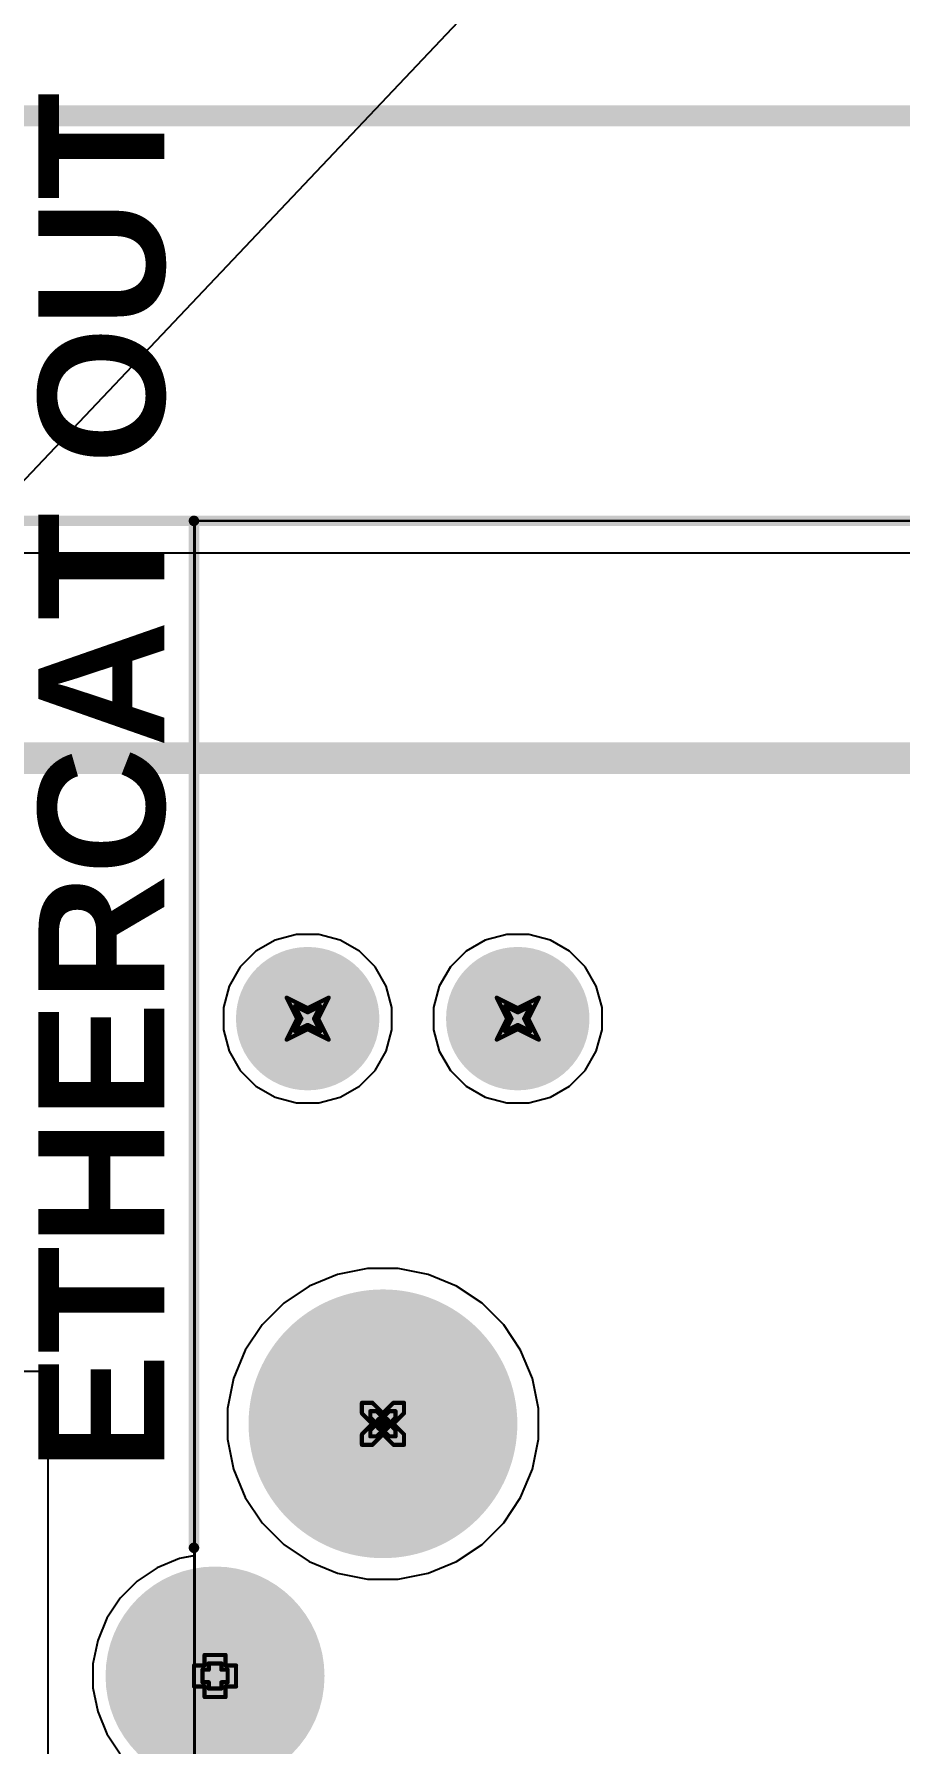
# Model space of a CAD drawing. Header units: inches. Extents: x 0 to 5032, y 0 to 5323.
# Drawn here: x 120.84 to 131.3, y 115.21 to 135.89 of the extents above; entities that cross this region are included whole.
import ezdxf

# ---------------------------------------------------------------- set-up
doc = ezdxf.new("R2010")
doc.units = ezdxf.units.IN
for name, color, linetype in [('Board Outline', 216, 'Continuous'), ('Bottom Layer', 5, 'Continuous'), ('Bottom Solder', 6, 'Continuous'), ('Drill Drawing', 1, 'Continuous'), ('Layer 1', 16, 'Continuous'), ('Layer 2', 76, 'Continuous'), ('Multi-Layer', 9, 'Continuous'), ('Pad Holes', 156, 'Continuous'), ('Top Layer', 1, 'Continuous'), ('Top Overlay', 2, 'Continuous'), ('Top Solder', 216, 'Continuous')]:
    doc.layers.add(name, color=color, linetype=linetype)
doc.styles.add('Arial_Bold', font='', dxfattribs={"height": 0.2})
doc.styles.get('Arial_Bold').set_extended_font_data('Arial', bold=True)

# ---------------------------------------------------------------- blocks, each defined once
blk = doc.blocks.new('HR911105A_224')
at = {"layer": 'Bottom Layer'}
h = blk.add_hatch(color=5, dxfattribs=at)
edge = h.paths.add_edge_path()
edge.add_arc((-6.625, 6.895), 0.765, 0, 360)
h = blk.add_hatch(color=5, dxfattribs=at)
edge = h.paths.add_edge_path()
edge.add_arc((-4.085, 6.895), 0.765, 0, 360)
h = blk.add_hatch(color=5, dxfattribs=at)
edge = h.paths.add_edge_path()
edge.add_arc((-7.745, -1.055), 1.222, 0, 360)
at = {"layer": 'Bottom Solder'}
h = blk.add_hatch(color=6, dxfattribs=at)
edge = h.paths.add_edge_path()
edge.add_arc((-6.625, 6.895), 0.867, 0, 360)
h = blk.add_hatch(color=6, dxfattribs=at)
edge = h.paths.add_edge_path()
edge.add_arc((-4.085, 6.895), 0.867, 0, 360)
h = blk.add_hatch(color=6, dxfattribs=at)
edge = h.paths.add_edge_path()
edge.add_arc((-5.715, 1.995), 0.102, 0, 360)
h = blk.add_hatch(color=6, dxfattribs=at)
edge = h.paths.add_edge_path()
edge.add_arc((-7.745, -1.055), 1.324, 0, 360)
at = {"layer": 'Layer 1'}
h = blk.add_hatch(color=16, dxfattribs=at)
edge = h.paths.add_edge_path()
edge.add_arc((-6.625, 6.895), 0.765, 0, 360)
h = blk.add_hatch(color=16, dxfattribs=at)
edge = h.paths.add_edge_path()
edge.add_arc((-4.085, 6.895), 0.765, 0, 360)
h = blk.add_hatch(color=16, dxfattribs=at)
edge = h.paths.add_edge_path()
edge.add_arc((-7.745, -1.055), 1.222, 0, 360)
at = {"layer": 'Layer 2'}
h = blk.add_hatch(color=76, dxfattribs=at)
edge = h.paths.add_edge_path()
edge.add_arc((-6.625, 6.895), 0.765, 0, 360)
h = blk.add_hatch(color=76, dxfattribs=at)
edge = h.paths.add_edge_path()
edge.add_arc((-4.085, 6.895), 0.765, 0, 360)
h = blk.add_hatch(color=76, dxfattribs=at)
edge = h.paths.add_edge_path()
edge.add_arc((-7.745, -1.055), 1.222, 0, 360)
at = {"layer": 'Multi-Layer'}
h = blk.add_hatch(color=9, dxfattribs=at)
edge = h.paths.add_edge_path()
edge.add_arc((-6.625, 6.895), 0.765, 0, 360)
h = blk.add_hatch(color=9, dxfattribs=at)
edge = h.paths.add_edge_path()
edge.add_arc((-4.085, 6.895), 0.765, 0, 360)
h = blk.add_hatch(color=9, dxfattribs=at)
edge = h.paths.add_edge_path()
edge.add_arc((-7.745, -1.055), 1.222, 0, 360)
at = {"layer": 'Pad Holes'}
h = blk.add_hatch(color=7, dxfattribs=at)
edge = h.paths.add_edge_path()
edge.add_arc((-6.625, 6.895), 0.51, 0, 360)
h = blk.add_hatch(color=7, dxfattribs=at)
edge = h.paths.add_edge_path()
edge.add_arc((-4.085, 6.895), 0.51, 0, 360)
h = blk.add_hatch(color=7, dxfattribs=at)
edge = h.paths.add_edge_path()
edge.add_arc((-5.715, 1.995), 1.625, 0, 360)
h = blk.add_hatch(color=7, dxfattribs=at)
edge = h.paths.add_edge_path()
edge.add_arc((-7.745, -1.055), 0.815, 0, 360)
at = {"layer": 'Top Layer'}
h = blk.add_hatch(color=1, dxfattribs=at)
edge = h.paths.add_edge_path()
edge.add_arc((-6.625, 6.895), 0.765, 0, 360)
h = blk.add_hatch(color=1, dxfattribs=at)
edge = h.paths.add_edge_path()
edge.add_arc((-4.085, 6.895), 0.765, 0, 360)
h = blk.add_hatch(color=1, dxfattribs=at)
edge = h.paths.add_edge_path()
edge.add_arc((-7.745, -1.055), 1.222, 0, 360)
at = {"layer": 'Top Solder'}
h = blk.add_hatch(color=216, dxfattribs=at)
edge = h.paths.add_edge_path()
edge.add_arc((-6.625, 6.895), 0.867, 0, 360)
h = blk.add_hatch(color=216, dxfattribs=at)
edge = h.paths.add_edge_path()
edge.add_arc((-4.085, 6.895), 0.867, 0, 360)
h = blk.add_hatch(color=216, dxfattribs=at)
edge = h.paths.add_edge_path()
edge.add_arc((-5.715, 1.995), 0.102, 0, 360)
h = blk.add_hatch(color=216, dxfattribs=at)
edge = h.paths.add_edge_path()
edge.add_arc((-7.745, -1.055), 1.324, 0, 360)
at = {"layer": 'Top Overlay'}
for points in [[(-8, 0.495, 0.127, 0.127, 0), (-8, 12.915, 0.127, 0.127, 0)], [(-8, 12.915, 0.127, 0.127, 0), (8, 12.915, 0.127, 0.127, 0)]]:
    blk.add_lwpolyline(points, format="xyseb", dxfattribs=at)
for points in [[(-8.032, 12.915, 0.0635, 0.0635, 1), (-7.968, 12.915, 0.0635, 0.0635, 1)], [(-8.032, 12.915, 0.0635, 0.0635, 1), (-7.968, 12.915, 0.0635, 0.0635, 1)], [(-8.032, 0.495, 0.0635, 0.0635, 1), (-7.968, 0.495, 0.0635, 0.0635, 1)]]:
    blk.add_lwpolyline(points, format="xyseb", close=True, dxfattribs=at)

msp = doc.modelspace()

# ---------------------------------------------------------------- linework, layer by layer
at = {"layer": 'Board Outline'}
for points in [[(107.618, 134.899, 0.254, 0.254, 0), (200, 134.899, 0.254, 0.254, 0)], [(0, 130, 0.127, 0.127, 0), (200, 130, 0.127, 0.127, 0)]]:
    msp.add_lwpolyline(points, format="xyseb", dxfattribs=at)
at = {"layer": 'Bottom Layer'}
for p, q in [((122.775, 130.002), (122.778, 130.002)), ((162.213, 130.002), (122.775, 130.002)), ((122.778, 130.002), (122.778, 108.613)), ((4.474, 129.612), (122.778, 129.612)), ((122.778, 129.612), (122.778, 117.487)), ((122.592, 117.45), (122.323, 117.338)), ((122.778, 117.487), (122.592, 117.45)), ((122.323, 117.338), (122.081, 117.177)), ((122.081, 117.177), (121.875, 116.971)), ((121.875, 116.971), (121.714, 116.729)), ((121.714, 116.729), (121.603, 116.461)), ((121.603, 116.461), (121.546, 116.175)), ((121.546, 116.175), (121.546, 115.885)), ((121.546, 115.885), (121.603, 115.599)), ((121.603, 115.599), (121.714, 115.331)), ((121.714, 115.331), (121.875, 115.089))]:
    msp.add_line(p, q, dxfattribs=at)
at = {"layer": 'Drill Drawing'}
for points in [[(123.888, 124.234, 0.0508, 0.0508, 0), (124.142, 124.107, 0.0508, 0.0508, 0)], [(123.888, 124.234, 0.0508, 0.0508, 0), (124.015, 123.98, 0.0508, 0.0508, 0)], [(123.99, 124.132, 0.0508, 0.0508, 0), (124.142, 124.056, 0.0508, 0.0508, 0)], [(123.99, 124.132, 0.0508, 0.0508, 0), (124.066, 123.98, 0.0508, 0.0508, 0)], [(124.142, 124.107, 0.0508, 0.0508, 0), (124.396, 124.234, 0.0508, 0.0508, 0)], [(124.142, 124.056, 0.0508, 0.0508, 0), (124.295, 124.132, 0.0508, 0.0508, 0)], [(124.219, 123.98, 0.0508, 0.0508, 0), (124.295, 124.132, 0.0508, 0.0508, 0)], [(124.269, 123.98, 0.0508, 0.0508, 0), (124.396, 124.234, 0.0508, 0.0508, 0)], [(126.428, 124.234, 0.0508, 0.0508, 0), (126.682, 124.107, 0.0508, 0.0508, 0)], [(126.428, 124.234, 0.0508, 0.0508, 0), (126.555, 123.98, 0.0508, 0.0508, 0)], [(126.53, 124.132, 0.0508, 0.0508, 0), (126.682, 124.056, 0.0508, 0.0508, 0)], [(126.53, 124.132, 0.0508, 0.0508, 0), (126.606, 123.98, 0.0508, 0.0508, 0)], [(126.682, 124.107, 0.0508, 0.0508, 0), (126.936, 124.234, 0.0508, 0.0508, 0)], [(126.682, 124.056, 0.0508, 0.0508, 0), (126.835, 124.132, 0.0508, 0.0508, 0)], [(126.759, 123.98, 0.0508, 0.0508, 0), (126.835, 124.132, 0.0508, 0.0508, 0)], [(126.809, 123.98, 0.0508, 0.0508, 0), (126.936, 124.234, 0.0508, 0.0508, 0)], [(123.888, 123.726, 0.0508, 0.0508, 0), (124.015, 123.98, 0.0508, 0.0508, 0)], [(123.888, 123.726, 0.0508, 0.0508, 0), (124.142, 123.853, 0.0508, 0.0508, 0)], [(123.99, 123.828, 0.0508, 0.0508, 0), (124.066, 123.98, 0.0508, 0.0508, 0)], [(123.99, 123.828, 0.0508, 0.0508, 0), (124.142, 123.904, 0.0508, 0.0508, 0)], [(124.142, 123.904, 0.0508, 0.0508, 0), (124.295, 123.828, 0.0508, 0.0508, 0)], [(124.142, 123.853, 0.0508, 0.0508, 0), (124.396, 123.726, 0.0508, 0.0508, 0)], [(124.219, 123.98, 0.0508, 0.0508, 0), (124.295, 123.828, 0.0508, 0.0508, 0)], [(124.269, 123.98, 0.0508, 0.0508, 0), (124.396, 123.726, 0.0508, 0.0508, 0)], [(126.428, 123.726, 0.0508, 0.0508, 0), (126.555, 123.98, 0.0508, 0.0508, 0)], [(126.428, 123.726, 0.0508, 0.0508, 0), (126.682, 123.853, 0.0508, 0.0508, 0)], [(126.53, 123.828, 0.0508, 0.0508, 0), (126.606, 123.98, 0.0508, 0.0508, 0)], [(126.53, 123.828, 0.0508, 0.0508, 0), (126.682, 123.904, 0.0508, 0.0508, 0)], [(126.682, 123.904, 0.0508, 0.0508, 0), (126.835, 123.828, 0.0508, 0.0508, 0)], [(126.682, 123.853, 0.0508, 0.0508, 0), (126.936, 123.726, 0.0508, 0.0508, 0)], [(126.759, 123.98, 0.0508, 0.0508, 0), (126.835, 123.828, 0.0508, 0.0508, 0)], [(126.809, 123.98, 0.0508, 0.0508, 0), (126.936, 123.726, 0.0508, 0.0508, 0)], [(124.798, 119.207, 0.0508, 0.0508, 0), (124.798, 119.334, 0.0508, 0.0508, 0)], [(124.798, 119.334, 0.0508, 0.0508, 0), (124.925, 119.334, 0.0508, 0.0508, 0)], [(124.925, 119.334, 0.0508, 0.0508, 0), (125.052, 119.207, 0.0508, 0.0508, 0)], [(125.052, 119.207, 0.0508, 0.0508, 0), (125.179, 119.334, 0.0508, 0.0508, 0)], [(125.179, 119.334, 0.0508, 0.0508, 0), (125.306, 119.334, 0.0508, 0.0508, 0)], [(125.306, 119.207, 0.0508, 0.0508, 0), (125.306, 119.334, 0.0508, 0.0508, 0)], [(124.798, 119.207, 0.0508, 0.0508, 0), (124.925, 119.08, 0.0508, 0.0508, 0)], [(124.798, 118.953, 0.0508, 0.0508, 0), (124.925, 119.08, 0.0508, 0.0508, 0)], [(124.9, 119.156, 0.0508, 0.0508, 0), (124.9, 119.232, 0.0508, 0.0508, 0)], [(124.9, 119.232, 0.0508, 0.0508, 0), (124.976, 119.232, 0.0508, 0.0508, 0)], [(124.9, 119.156, 0.0508, 0.0508, 0), (124.976, 119.08, 0.0508, 0.0508, 0)], [(124.9, 119.004, 0.0508, 0.0508, 0), (124.976, 119.08, 0.0508, 0.0508, 0)], [(124.976, 119.232, 0.0508, 0.0508, 0), (125.052, 119.156, 0.0508, 0.0508, 0)], [(125.052, 119.156, 0.0508, 0.0508, 0), (125.129, 119.232, 0.0508, 0.0508, 0)], [(125.129, 119.232, 0.0508, 0.0508, 0), (125.205, 119.232, 0.0508, 0.0508, 0)], [(125.129, 119.08, 0.0508, 0.0508, 0), (125.205, 119.156, 0.0508, 0.0508, 0)], [(125.129, 119.08, 0.0508, 0.0508, 0), (125.205, 119.004, 0.0508, 0.0508, 0)], [(125.179, 119.08, 0.0508, 0.0508, 0), (125.306, 119.207, 0.0508, 0.0508, 0)], [(125.179, 119.08, 0.0508, 0.0508, 0), (125.306, 118.953, 0.0508, 0.0508, 0)], [(125.205, 119.156, 0.0508, 0.0508, 0), (125.205, 119.232, 0.0508, 0.0508, 0)], [(124.798, 118.826, 0.0508, 0.0508, 0), (124.798, 118.953, 0.0508, 0.0508, 0)], [(124.9, 118.928, 0.0508, 0.0508, 0), (124.9, 119.004, 0.0508, 0.0508, 0)], [(124.9, 118.928, 0.0508, 0.0508, 0), (124.976, 118.928, 0.0508, 0.0508, 0)], [(124.925, 118.826, 0.0508, 0.0508, 0), (125.052, 118.953, 0.0508, 0.0508, 0)], [(124.976, 118.928, 0.0508, 0.0508, 0), (125.052, 119.004, 0.0508, 0.0508, 0)], [(125.052, 119.004, 0.0508, 0.0508, 0), (125.129, 118.928, 0.0508, 0.0508, 0)], [(125.052, 118.953, 0.0508, 0.0508, 0), (125.179, 118.826, 0.0508, 0.0508, 0)], [(125.129, 118.928, 0.0508, 0.0508, 0), (125.205, 118.928, 0.0508, 0.0508, 0)], [(125.205, 118.928, 0.0508, 0.0508, 0), (125.205, 119.004, 0.0508, 0.0508, 0)], [(125.306, 118.826, 0.0508, 0.0508, 0), (125.306, 118.953, 0.0508, 0.0508, 0)], [(124.798, 118.826, 0.0508, 0.0508, 0), (124.925, 118.826, 0.0508, 0.0508, 0)], [(125.179, 118.826, 0.0508, 0.0508, 0), (125.306, 118.826, 0.0508, 0.0508, 0)], [(122.895, 116.157, 0.0508, 0.0508, 0), (122.895, 116.284, 0.0508, 0.0508, 0)], [(122.895, 116.284, 0.0508, 0.0508, 0), (123.149, 116.284, 0.0508, 0.0508, 0)], [(122.946, 116.106, 0.0508, 0.0508, 0), (122.946, 116.182, 0.0508, 0.0508, 0)], [(122.946, 116.182, 0.0508, 0.0508, 0), (123.099, 116.182, 0.0508, 0.0508, 0)], [(123.099, 116.106, 0.0508, 0.0508, 0), (123.099, 116.182, 0.0508, 0.0508, 0)], [(123.149, 116.157, 0.0508, 0.0508, 0), (123.149, 116.284, 0.0508, 0.0508, 0)], [(122.768, 115.903, 0.0508, 0.0508, 0), (122.768, 116.157, 0.0508, 0.0508, 0)], [(122.768, 116.157, 0.0508, 0.0508, 0), (122.895, 116.157, 0.0508, 0.0508, 0)], [(122.87, 115.954, 0.0508, 0.0508, 0), (122.87, 116.106, 0.0508, 0.0508, 0)], [(122.87, 116.106, 0.0508, 0.0508, 0), (122.946, 116.106, 0.0508, 0.0508, 0)], [(123.099, 116.106, 0.0508, 0.0508, 0), (123.175, 116.106, 0.0508, 0.0508, 0)], [(123.149, 116.157, 0.0508, 0.0508, 0), (123.276, 116.157, 0.0508, 0.0508, 0)], [(123.175, 115.954, 0.0508, 0.0508, 0), (123.175, 116.106, 0.0508, 0.0508, 0)], [(123.276, 115.903, 0.0508, 0.0508, 0), (123.276, 116.157, 0.0508, 0.0508, 0)], [(122.768, 115.903, 0.0508, 0.0508, 0), (122.895, 115.903, 0.0508, 0.0508, 0)], [(122.87, 115.954, 0.0508, 0.0508, 0), (122.946, 115.954, 0.0508, 0.0508, 0)], [(122.895, 115.776, 0.0508, 0.0508, 0), (122.895, 115.903, 0.0508, 0.0508, 0)], [(122.895, 115.776, 0.0508, 0.0508, 0), (123.149, 115.776, 0.0508, 0.0508, 0)], [(122.946, 115.878, 0.0508, 0.0508, 0), (122.946, 115.954, 0.0508, 0.0508, 0)], [(122.946, 115.878, 0.0508, 0.0508, 0), (123.099, 115.878, 0.0508, 0.0508, 0)], [(123.099, 115.954, 0.0508, 0.0508, 0), (123.175, 115.954, 0.0508, 0.0508, 0)], [(123.099, 115.878, 0.0508, 0.0508, 0), (123.099, 115.954, 0.0508, 0.0508, 0)], [(123.149, 115.903, 0.0508, 0.0508, 0), (123.276, 115.903, 0.0508, 0.0508, 0)], [(123.149, 115.776, 0.0508, 0.0508, 0), (123.149, 115.903, 0.0508, 0.0508, 0)]]:
    msp.add_lwpolyline(points, format="xyseb", dxfattribs=at)
for points in [[(123.876, 124.234, 0.0254, 0.0254, 1), (123.901, 124.234, 0.0254, 0.0254, 1)], [(123.876, 124.234, 0.0254, 0.0254, 1), (123.901, 124.234, 0.0254, 0.0254, 1)], [(123.977, 124.132, 0.0254, 0.0254, 1), (124.003, 124.132, 0.0254, 0.0254, 1)], [(123.977, 124.132, 0.0254, 0.0254, 1), (124.003, 124.132, 0.0254, 0.0254, 1)], [(124.13, 124.107, 0.0254, 0.0254, 1), (124.155, 124.107, 0.0254, 0.0254, 1)], [(124.13, 124.107, 0.0254, 0.0254, 1), (124.155, 124.107, 0.0254, 0.0254, 1)], [(124.13, 124.056, 0.0254, 0.0254, 1), (124.155, 124.056, 0.0254, 0.0254, 1)], [(124.13, 124.056, 0.0254, 0.0254, 1), (124.155, 124.056, 0.0254, 0.0254, 1)], [(124.282, 124.132, 0.0254, 0.0254, 1), (124.307, 124.132, 0.0254, 0.0254, 1)], [(124.282, 124.132, 0.0254, 0.0254, 1), (124.307, 124.132, 0.0254, 0.0254, 1)], [(124.384, 124.234, 0.0254, 0.0254, 1), (124.409, 124.234, 0.0254, 0.0254, 1)], [(124.384, 124.234, 0.0254, 0.0254, 1), (124.409, 124.234, 0.0254, 0.0254, 1)], [(126.416, 124.234, 0.0254, 0.0254, 1), (126.441, 124.234, 0.0254, 0.0254, 1)], [(126.416, 124.234, 0.0254, 0.0254, 1), (126.441, 124.234, 0.0254, 0.0254, 1)], [(126.517, 124.132, 0.0254, 0.0254, 1), (126.543, 124.132, 0.0254, 0.0254, 1)], [(126.517, 124.132, 0.0254, 0.0254, 1), (126.543, 124.132, 0.0254, 0.0254, 1)], [(126.67, 124.107, 0.0254, 0.0254, 1), (126.695, 124.107, 0.0254, 0.0254, 1)], [(126.67, 124.107, 0.0254, 0.0254, 1), (126.695, 124.107, 0.0254, 0.0254, 1)], [(126.67, 124.056, 0.0254, 0.0254, 1), (126.695, 124.056, 0.0254, 0.0254, 1)], [(126.67, 124.056, 0.0254, 0.0254, 1), (126.695, 124.056, 0.0254, 0.0254, 1)], [(126.822, 124.132, 0.0254, 0.0254, 1), (126.847, 124.132, 0.0254, 0.0254, 1)], [(126.822, 124.132, 0.0254, 0.0254, 1), (126.847, 124.132, 0.0254, 0.0254, 1)], [(126.924, 124.234, 0.0254, 0.0254, 1), (126.949, 124.234, 0.0254, 0.0254, 1)], [(126.924, 124.234, 0.0254, 0.0254, 1), (126.949, 124.234, 0.0254, 0.0254, 1)], [(123.977, 123.828, 0.0254, 0.0254, 1), (124.003, 123.828, 0.0254, 0.0254, 1)], [(123.977, 123.828, 0.0254, 0.0254, 1), (124.003, 123.828, 0.0254, 0.0254, 1)], [(124.003, 123.98, 0.0254, 0.0254, 1), (124.028, 123.98, 0.0254, 0.0254, 1)], [(124.003, 123.98, 0.0254, 0.0254, 1), (124.028, 123.98, 0.0254, 0.0254, 1)], [(124.053, 123.98, 0.0254, 0.0254, 1), (124.079, 123.98, 0.0254, 0.0254, 1)], [(124.053, 123.98, 0.0254, 0.0254, 1), (124.079, 123.98, 0.0254, 0.0254, 1)], [(124.13, 123.904, 0.0254, 0.0254, 1), (124.155, 123.904, 0.0254, 0.0254, 1)], [(124.13, 123.904, 0.0254, 0.0254, 1), (124.155, 123.904, 0.0254, 0.0254, 1)], [(124.13, 123.853, 0.0254, 0.0254, 1), (124.155, 123.853, 0.0254, 0.0254, 1)], [(124.13, 123.853, 0.0254, 0.0254, 1), (124.155, 123.853, 0.0254, 0.0254, 1)], [(124.206, 123.98, 0.0254, 0.0254, 1), (124.231, 123.98, 0.0254, 0.0254, 1)], [(124.206, 123.98, 0.0254, 0.0254, 1), (124.231, 123.98, 0.0254, 0.0254, 1)], [(124.257, 123.98, 0.0254, 0.0254, 1), (124.282, 123.98, 0.0254, 0.0254, 1)], [(124.257, 123.98, 0.0254, 0.0254, 1), (124.282, 123.98, 0.0254, 0.0254, 1)], [(124.282, 123.828, 0.0254, 0.0254, 1), (124.307, 123.828, 0.0254, 0.0254, 1)], [(124.282, 123.828, 0.0254, 0.0254, 1), (124.307, 123.828, 0.0254, 0.0254, 1)], [(126.517, 123.828, 0.0254, 0.0254, 1), (126.543, 123.828, 0.0254, 0.0254, 1)], [(126.517, 123.828, 0.0254, 0.0254, 1), (126.543, 123.828, 0.0254, 0.0254, 1)], [(126.543, 123.98, 0.0254, 0.0254, 1), (126.568, 123.98, 0.0254, 0.0254, 1)], [(126.543, 123.98, 0.0254, 0.0254, 1), (126.568, 123.98, 0.0254, 0.0254, 1)], [(126.593, 123.98, 0.0254, 0.0254, 1), (126.619, 123.98, 0.0254, 0.0254, 1)], [(126.593, 123.98, 0.0254, 0.0254, 1), (126.619, 123.98, 0.0254, 0.0254, 1)], [(126.67, 123.904, 0.0254, 0.0254, 1), (126.695, 123.904, 0.0254, 0.0254, 1)], [(126.67, 123.904, 0.0254, 0.0254, 1), (126.695, 123.904, 0.0254, 0.0254, 1)], [(126.67, 123.853, 0.0254, 0.0254, 1), (126.695, 123.853, 0.0254, 0.0254, 1)], [(126.67, 123.853, 0.0254, 0.0254, 1), (126.695, 123.853, 0.0254, 0.0254, 1)], [(126.746, 123.98, 0.0254, 0.0254, 1), (126.771, 123.98, 0.0254, 0.0254, 1)], [(126.746, 123.98, 0.0254, 0.0254, 1), (126.771, 123.98, 0.0254, 0.0254, 1)], [(126.797, 123.98, 0.0254, 0.0254, 1), (126.822, 123.98, 0.0254, 0.0254, 1)], [(126.797, 123.98, 0.0254, 0.0254, 1), (126.822, 123.98, 0.0254, 0.0254, 1)], [(126.822, 123.828, 0.0254, 0.0254, 1), (126.847, 123.828, 0.0254, 0.0254, 1)], [(126.822, 123.828, 0.0254, 0.0254, 1), (126.847, 123.828, 0.0254, 0.0254, 1)], [(123.876, 123.726, 0.0254, 0.0254, 1), (123.901, 123.726, 0.0254, 0.0254, 1)], [(123.876, 123.726, 0.0254, 0.0254, 1), (123.901, 123.726, 0.0254, 0.0254, 1)], [(124.384, 123.726, 0.0254, 0.0254, 1), (124.409, 123.726, 0.0254, 0.0254, 1)], [(124.384, 123.726, 0.0254, 0.0254, 1), (124.409, 123.726, 0.0254, 0.0254, 1)], [(126.416, 123.726, 0.0254, 0.0254, 1), (126.441, 123.726, 0.0254, 0.0254, 1)], [(126.416, 123.726, 0.0254, 0.0254, 1), (126.441, 123.726, 0.0254, 0.0254, 1)], [(126.924, 123.726, 0.0254, 0.0254, 1), (126.949, 123.726, 0.0254, 0.0254, 1)], [(126.924, 123.726, 0.0254, 0.0254, 1), (126.949, 123.726, 0.0254, 0.0254, 1)], [(124.786, 119.334, 0.0254, 0.0254, 1), (124.811, 119.334, 0.0254, 0.0254, 1)], [(124.786, 119.334, 0.0254, 0.0254, 1), (124.811, 119.334, 0.0254, 0.0254, 1)], [(124.913, 119.334, 0.0254, 0.0254, 1), (124.938, 119.334, 0.0254, 0.0254, 1)], [(124.913, 119.334, 0.0254, 0.0254, 1), (124.938, 119.334, 0.0254, 0.0254, 1)], [(125.167, 119.334, 0.0254, 0.0254, 1), (125.192, 119.334, 0.0254, 0.0254, 1)], [(125.167, 119.334, 0.0254, 0.0254, 1), (125.192, 119.334, 0.0254, 0.0254, 1)], [(125.294, 119.334, 0.0254, 0.0254, 1), (125.319, 119.334, 0.0254, 0.0254, 1)], [(125.294, 119.334, 0.0254, 0.0254, 1), (125.319, 119.334, 0.0254, 0.0254, 1)], [(124.786, 119.207, 0.0254, 0.0254, 1), (124.811, 119.207, 0.0254, 0.0254, 1)], [(124.786, 119.207, 0.0254, 0.0254, 1), (124.811, 119.207, 0.0254, 0.0254, 1)], [(124.887, 119.232, 0.0254, 0.0254, 1), (124.913, 119.232, 0.0254, 0.0254, 1)], [(124.887, 119.232, 0.0254, 0.0254, 1), (124.913, 119.232, 0.0254, 0.0254, 1)], [(124.887, 119.156, 0.0254, 0.0254, 1), (124.913, 119.156, 0.0254, 0.0254, 1)], [(124.887, 119.156, 0.0254, 0.0254, 1), (124.913, 119.156, 0.0254, 0.0254, 1)], [(124.913, 119.08, 0.0254, 0.0254, 1), (124.938, 119.08, 0.0254, 0.0254, 1)], [(124.913, 119.08, 0.0254, 0.0254, 1), (124.938, 119.08, 0.0254, 0.0254, 1)], [(124.963, 119.232, 0.0254, 0.0254, 1), (124.989, 119.232, 0.0254, 0.0254, 1)], [(124.963, 119.232, 0.0254, 0.0254, 1), (124.989, 119.232, 0.0254, 0.0254, 1)], [(124.963, 119.08, 0.0254, 0.0254, 1), (124.989, 119.08, 0.0254, 0.0254, 1)], [(124.963, 119.08, 0.0254, 0.0254, 1), (124.989, 119.08, 0.0254, 0.0254, 1)], [(125.04, 119.207, 0.0254, 0.0254, 1), (125.065, 119.207, 0.0254, 0.0254, 1)], [(125.04, 119.207, 0.0254, 0.0254, 1), (125.065, 119.207, 0.0254, 0.0254, 1)], [(125.04, 119.156, 0.0254, 0.0254, 1), (125.065, 119.156, 0.0254, 0.0254, 1)], [(125.04, 119.156, 0.0254, 0.0254, 1), (125.065, 119.156, 0.0254, 0.0254, 1)], [(125.116, 119.232, 0.0254, 0.0254, 1), (125.141, 119.232, 0.0254, 0.0254, 1)], [(125.116, 119.232, 0.0254, 0.0254, 1), (125.141, 119.232, 0.0254, 0.0254, 1)], [(125.116, 119.08, 0.0254, 0.0254, 1), (125.141, 119.08, 0.0254, 0.0254, 1)], [(125.116, 119.08, 0.0254, 0.0254, 1), (125.141, 119.08, 0.0254, 0.0254, 1)], [(125.167, 119.08, 0.0254, 0.0254, 1), (125.192, 119.08, 0.0254, 0.0254, 1)], [(125.167, 119.08, 0.0254, 0.0254, 1), (125.192, 119.08, 0.0254, 0.0254, 1)], [(125.192, 119.232, 0.0254, 0.0254, 1), (125.217, 119.232, 0.0254, 0.0254, 1)], [(125.192, 119.232, 0.0254, 0.0254, 1), (125.217, 119.232, 0.0254, 0.0254, 1)], [(125.192, 119.156, 0.0254, 0.0254, 1), (125.217, 119.156, 0.0254, 0.0254, 1)], [(125.192, 119.156, 0.0254, 0.0254, 1), (125.217, 119.156, 0.0254, 0.0254, 1)], [(125.294, 119.207, 0.0254, 0.0254, 1), (125.319, 119.207, 0.0254, 0.0254, 1)], [(125.294, 119.207, 0.0254, 0.0254, 1), (125.319, 119.207, 0.0254, 0.0254, 1)], [(124.786, 118.953, 0.0254, 0.0254, 1), (124.811, 118.953, 0.0254, 0.0254, 1)], [(124.786, 118.953, 0.0254, 0.0254, 1), (124.811, 118.953, 0.0254, 0.0254, 1)], [(124.887, 119.004, 0.0254, 0.0254, 1), (124.913, 119.004, 0.0254, 0.0254, 1)], [(124.887, 119.004, 0.0254, 0.0254, 1), (124.913, 119.004, 0.0254, 0.0254, 1)], [(124.887, 118.928, 0.0254, 0.0254, 1), (124.913, 118.928, 0.0254, 0.0254, 1)], [(124.887, 118.928, 0.0254, 0.0254, 1), (124.913, 118.928, 0.0254, 0.0254, 1)], [(124.963, 118.928, 0.0254, 0.0254, 1), (124.989, 118.928, 0.0254, 0.0254, 1)], [(124.963, 118.928, 0.0254, 0.0254, 1), (124.989, 118.928, 0.0254, 0.0254, 1)], [(125.04, 119.004, 0.0254, 0.0254, 1), (125.065, 119.004, 0.0254, 0.0254, 1)], [(125.04, 119.004, 0.0254, 0.0254, 1), (125.065, 119.004, 0.0254, 0.0254, 1)], [(125.04, 118.953, 0.0254, 0.0254, 1), (125.065, 118.953, 0.0254, 0.0254, 1)], [(125.04, 118.953, 0.0254, 0.0254, 1), (125.065, 118.953, 0.0254, 0.0254, 1)], [(125.116, 118.928, 0.0254, 0.0254, 1), (125.141, 118.928, 0.0254, 0.0254, 1)], [(125.116, 118.928, 0.0254, 0.0254, 1), (125.141, 118.928, 0.0254, 0.0254, 1)], [(125.192, 119.004, 0.0254, 0.0254, 1), (125.217, 119.004, 0.0254, 0.0254, 1)], [(125.192, 119.004, 0.0254, 0.0254, 1), (125.217, 119.004, 0.0254, 0.0254, 1)], [(125.192, 118.928, 0.0254, 0.0254, 1), (125.217, 118.928, 0.0254, 0.0254, 1)], [(125.192, 118.928, 0.0254, 0.0254, 1), (125.217, 118.928, 0.0254, 0.0254, 1)], [(125.294, 118.953, 0.0254, 0.0254, 1), (125.319, 118.953, 0.0254, 0.0254, 1)], [(125.294, 118.953, 0.0254, 0.0254, 1), (125.319, 118.953, 0.0254, 0.0254, 1)], [(124.786, 118.826, 0.0254, 0.0254, 1), (124.811, 118.826, 0.0254, 0.0254, 1)], [(124.786, 118.826, 0.0254, 0.0254, 1), (124.811, 118.826, 0.0254, 0.0254, 1)], [(124.913, 118.826, 0.0254, 0.0254, 1), (124.938, 118.826, 0.0254, 0.0254, 1)], [(124.913, 118.826, 0.0254, 0.0254, 1), (124.938, 118.826, 0.0254, 0.0254, 1)], [(125.167, 118.826, 0.0254, 0.0254, 1), (125.192, 118.826, 0.0254, 0.0254, 1)], [(125.167, 118.826, 0.0254, 0.0254, 1), (125.192, 118.826, 0.0254, 0.0254, 1)], [(125.294, 118.826, 0.0254, 0.0254, 1), (125.319, 118.826, 0.0254, 0.0254, 1)], [(125.294, 118.826, 0.0254, 0.0254, 1), (125.319, 118.826, 0.0254, 0.0254, 1)], [(122.883, 116.284, 0.0254, 0.0254, 1), (122.908, 116.284, 0.0254, 0.0254, 1)], [(122.883, 116.284, 0.0254, 0.0254, 1), (122.908, 116.284, 0.0254, 0.0254, 1)], [(122.933, 116.182, 0.0254, 0.0254, 1), (122.959, 116.182, 0.0254, 0.0254, 1)], [(122.933, 116.182, 0.0254, 0.0254, 1), (122.959, 116.182, 0.0254, 0.0254, 1)], [(123.086, 116.182, 0.0254, 0.0254, 1), (123.111, 116.182, 0.0254, 0.0254, 1)], [(123.086, 116.182, 0.0254, 0.0254, 1), (123.111, 116.182, 0.0254, 0.0254, 1)], [(123.137, 116.284, 0.0254, 0.0254, 1), (123.162, 116.284, 0.0254, 0.0254, 1)], [(123.137, 116.284, 0.0254, 0.0254, 1), (123.162, 116.284, 0.0254, 0.0254, 1)], [(122.756, 116.157, 0.0254, 0.0254, 1), (122.781, 116.157, 0.0254, 0.0254, 1)], [(122.756, 116.157, 0.0254, 0.0254, 1), (122.781, 116.157, 0.0254, 0.0254, 1)], [(122.857, 116.106, 0.0254, 0.0254, 1), (122.883, 116.106, 0.0254, 0.0254, 1)], [(122.857, 116.106, 0.0254, 0.0254, 1), (122.883, 116.106, 0.0254, 0.0254, 1)], [(122.883, 116.157, 0.0254, 0.0254, 1), (122.908, 116.157, 0.0254, 0.0254, 1)], [(122.883, 116.157, 0.0254, 0.0254, 1), (122.908, 116.157, 0.0254, 0.0254, 1)], [(122.933, 116.106, 0.0254, 0.0254, 1), (122.959, 116.106, 0.0254, 0.0254, 1)], [(122.933, 116.106, 0.0254, 0.0254, 1), (122.959, 116.106, 0.0254, 0.0254, 1)], [(123.086, 116.106, 0.0254, 0.0254, 1), (123.111, 116.106, 0.0254, 0.0254, 1)], [(123.086, 116.106, 0.0254, 0.0254, 1), (123.111, 116.106, 0.0254, 0.0254, 1)], [(123.137, 116.157, 0.0254, 0.0254, 1), (123.162, 116.157, 0.0254, 0.0254, 1)], [(123.137, 116.157, 0.0254, 0.0254, 1), (123.162, 116.157, 0.0254, 0.0254, 1)], [(123.162, 116.106, 0.0254, 0.0254, 1), (123.187, 116.106, 0.0254, 0.0254, 1)], [(123.162, 116.106, 0.0254, 0.0254, 1), (123.187, 116.106, 0.0254, 0.0254, 1)], [(123.264, 116.157, 0.0254, 0.0254, 1), (123.289, 116.157, 0.0254, 0.0254, 1)], [(123.264, 116.157, 0.0254, 0.0254, 1), (123.289, 116.157, 0.0254, 0.0254, 1)], [(122.756, 115.903, 0.0254, 0.0254, 1), (122.781, 115.903, 0.0254, 0.0254, 1)], [(122.756, 115.903, 0.0254, 0.0254, 1), (122.781, 115.903, 0.0254, 0.0254, 1)], [(122.857, 115.954, 0.0254, 0.0254, 1), (122.883, 115.954, 0.0254, 0.0254, 1)], [(122.857, 115.954, 0.0254, 0.0254, 1), (122.883, 115.954, 0.0254, 0.0254, 1)], [(122.883, 115.903, 0.0254, 0.0254, 1), (122.908, 115.903, 0.0254, 0.0254, 1)], [(122.883, 115.903, 0.0254, 0.0254, 1), (122.908, 115.903, 0.0254, 0.0254, 1)], [(122.883, 115.776, 0.0254, 0.0254, 1), (122.908, 115.776, 0.0254, 0.0254, 1)], [(122.883, 115.776, 0.0254, 0.0254, 1), (122.908, 115.776, 0.0254, 0.0254, 1)], [(122.933, 115.954, 0.0254, 0.0254, 1), (122.959, 115.954, 0.0254, 0.0254, 1)], [(122.933, 115.954, 0.0254, 0.0254, 1), (122.959, 115.954, 0.0254, 0.0254, 1)], [(122.933, 115.878, 0.0254, 0.0254, 1), (122.959, 115.878, 0.0254, 0.0254, 1)], [(122.933, 115.878, 0.0254, 0.0254, 1), (122.959, 115.878, 0.0254, 0.0254, 1)], [(123.086, 115.954, 0.0254, 0.0254, 1), (123.111, 115.954, 0.0254, 0.0254, 1)], [(123.086, 115.954, 0.0254, 0.0254, 1), (123.111, 115.954, 0.0254, 0.0254, 1)], [(123.086, 115.878, 0.0254, 0.0254, 1), (123.111, 115.878, 0.0254, 0.0254, 1)], [(123.086, 115.878, 0.0254, 0.0254, 1), (123.111, 115.878, 0.0254, 0.0254, 1)], [(123.137, 115.903, 0.0254, 0.0254, 1), (123.162, 115.903, 0.0254, 0.0254, 1)], [(123.137, 115.903, 0.0254, 0.0254, 1), (123.162, 115.903, 0.0254, 0.0254, 1)], [(123.137, 115.776, 0.0254, 0.0254, 1), (123.162, 115.776, 0.0254, 0.0254, 1)], [(123.137, 115.776, 0.0254, 0.0254, 1), (123.162, 115.776, 0.0254, 0.0254, 1)], [(123.162, 115.954, 0.0254, 0.0254, 1), (123.187, 115.954, 0.0254, 0.0254, 1)], [(123.162, 115.954, 0.0254, 0.0254, 1), (123.187, 115.954, 0.0254, 0.0254, 1)], [(123.264, 115.903, 0.0254, 0.0254, 1), (123.289, 115.903, 0.0254, 0.0254, 1)], [(123.264, 115.903, 0.0254, 0.0254, 1), (123.289, 115.903, 0.0254, 0.0254, 1)]]:
    msp.add_lwpolyline(points, format="xyseb", close=True, dxfattribs=at)
at = {"layer": 'Layer 1'}
for p, q in [((0.388, 129.612), (199.612, 129.612)), ((123.749, 124.93), (123.517, 124.795)), ((124.008, 124.999), (123.749, 124.93)), ((124.276, 124.999), (124.008, 124.999)), ((124.536, 124.93), (124.276, 124.999)), ((124.768, 124.795), (124.536, 124.93)), ((126.289, 124.93), (126.057, 124.795)), ((126.548, 124.999), (126.289, 124.93)), ((126.816, 124.999), (126.548, 124.999)), ((127.076, 124.93), (126.816, 124.999)), ((127.308, 124.795), (127.076, 124.93)), ((123.517, 124.795), (123.327, 124.606)), ((124.958, 124.606), (124.768, 124.795)), ((126.057, 124.795), (125.867, 124.606)), ((127.498, 124.606), (127.308, 124.795)), ((123.327, 124.606), (123.193, 124.373)), ((125.092, 124.373), (124.958, 124.606)), ((125.867, 124.606), (125.733, 124.373)), ((127.632, 124.373), (127.498, 124.606)), ((123.193, 124.373), (123.123, 124.114)), ((125.161, 124.114), (125.092, 124.373)), ((125.733, 124.373), (125.663, 124.114)), ((127.701, 124.114), (127.632, 124.373)), ((123.123, 124.114), (123.123, 123.846)), ((125.161, 123.846), (125.161, 124.114)), ((125.663, 124.114), (125.663, 123.846)), ((127.701, 123.846), (127.701, 124.114)), ((123.123, 123.846), (123.193, 123.587)), ((125.092, 123.587), (125.161, 123.846)), ((125.663, 123.846), (125.733, 123.587)), ((127.632, 123.587), (127.701, 123.846)), ((123.193, 123.587), (123.327, 123.354)), ((124.958, 123.354), (125.092, 123.587)), ((125.733, 123.587), (125.867, 123.354)), ((127.498, 123.354), (127.632, 123.587)), ((123.327, 123.354), (123.517, 123.165)), ((124.768, 123.165), (124.958, 123.354)), ((125.867, 123.354), (126.057, 123.165)), ((127.308, 123.165), (127.498, 123.354)), ((123.517, 123.165), (123.749, 123.03)), ((123.749, 123.03), (124.008, 122.961)), ((124.276, 122.961), (124.536, 123.03)), ((124.536, 123.03), (124.768, 123.165)), ((126.057, 123.165), (126.289, 123.03)), ((126.289, 123.03), (126.548, 122.961)), ((126.816, 122.961), (127.076, 123.03)), ((127.076, 123.03), (127.308, 123.165)), ((124.008, 122.961), (124.276, 122.961)), ((126.548, 122.961), (126.816, 122.961)), ((124.867, 120.959), (124.504, 120.887)), ((125.237, 120.959), (124.867, 120.959)), ((125.6, 120.887), (125.237, 120.959)), ((124.504, 120.887), (124.162, 120.745)), ((125.942, 120.745), (125.6, 120.887)), ((124.162, 120.745), (123.855, 120.54)), ((126.25, 120.54), (125.942, 120.745)), ((123.855, 120.54), (123.593, 120.278)), ((126.512, 120.278), (126.25, 120.54)), ((123.593, 120.278), (123.387, 119.97)), ((126.717, 119.97), (126.512, 120.278)), ((123.387, 119.97), (123.246, 119.628)), ((126.859, 119.628), (126.717, 119.97)), ((121.006, 119.713), (109.409, 119.713)), ((121.006, 108.943), (121.006, 119.713)), ((123.246, 119.628), (123.173, 119.265)), ((126.931, 119.265), (126.859, 119.628)), ((123.173, 119.265), (123.173, 118.895)), ((126.931, 118.895), (126.931, 119.265)), ((123.173, 118.895), (123.246, 118.532)), ((126.859, 118.532), (126.931, 118.895)), ((123.246, 118.532), (123.387, 118.19)), ((126.717, 118.19), (126.859, 118.532)), ((123.387, 118.19), (123.593, 117.882)), ((126.512, 117.882), (126.717, 118.19)), ((123.593, 117.882), (123.855, 117.62)), ((126.25, 117.62), (126.512, 117.882)), ((123.855, 117.62), (124.162, 117.415)), ((125.942, 117.415), (126.25, 117.62)), ((124.162, 117.415), (124.504, 117.273)), ((124.504, 117.273), (124.867, 117.201)), ((125.237, 117.201), (125.6, 117.273)), ((125.6, 117.273), (125.942, 117.415)), ((124.867, 117.201), (125.237, 117.201))]:
    msp.add_line(p, q, dxfattribs=at)
at = {"layer": 'Layer 2'}
for p, q in [((122.775, 130.002), (122.778, 130.002)), ((162.213, 130.002), (122.775, 130.002)), ((122.778, 130.002), (122.778, 108.613)), ((5.913, 129.612), (122.778, 129.612)), ((122.778, 129.612), (122.778, 117.487)), ((122.592, 117.45), (122.323, 117.338)), ((122.778, 117.487), (122.592, 117.45)), ((122.323, 117.338), (122.081, 117.177)), ((122.081, 117.177), (121.875, 116.971)), ((121.875, 116.971), (121.714, 116.729)), ((121.714, 116.729), (121.603, 116.461)), ((121.603, 116.461), (121.546, 116.175)), ((121.546, 116.175), (121.546, 115.885)), ((121.546, 115.885), (121.603, 115.599)), ((121.603, 115.599), (121.714, 115.331)), ((121.714, 115.331), (121.875, 115.089))]:
    msp.add_line(p, q, dxfattribs=at)
at = {"layer": 'Top Layer'}
for p, q in [((122.77, 130.002), (162.207, 130.002)), ((122.77, 104.08), (122.77, 130.002)), ((5.765, 129.612), (122.77, 129.612)), ((122.77, 129.612), (122.77, 117.485)), ((122.592, 117.45), (122.323, 117.338)), ((122.77, 117.485), (122.592, 117.45)), ((122.323, 117.338), (122.081, 117.177)), ((122.081, 117.177), (121.875, 116.971)), ((121.875, 116.971), (121.714, 116.729)), ((121.714, 116.729), (121.603, 116.461)), ((121.603, 116.461), (121.546, 116.175)), ((121.546, 116.175), (121.546, 115.885)), ((121.546, 115.885), (121.603, 115.599)), ((121.603, 115.599), (121.714, 115.331)), ((121.714, 115.331), (121.875, 115.089))]:
    msp.add_line(p, q, dxfattribs=at)
msp.add_lwpolyline([(117.196, 127.13, 0.381, 0.381, 0), (131.702, 127.13, 0.381, 0.381, 0)], format="xyseb", dxfattribs=at)
at = {"layer": 'Top Solder'}
msp.add_line((3.115, 6.162), (5032.339, 5323.237), dxfattribs=at)

# ---------------------------------------------------------------- block references
msp.add_blockref('HR911105A_224', (130.767, 117.085))

# ---------------------------------------------------------------- texts
at = {"layer": 'Top Overlay', "style": 'Arial_Bold'}
msp.add_text('ETHERCAT OUT', height=1.524, rotation=90, dxfattribs=at).set_placement((122.411, 118.507))

doc.saveas('drawing.dxf')
